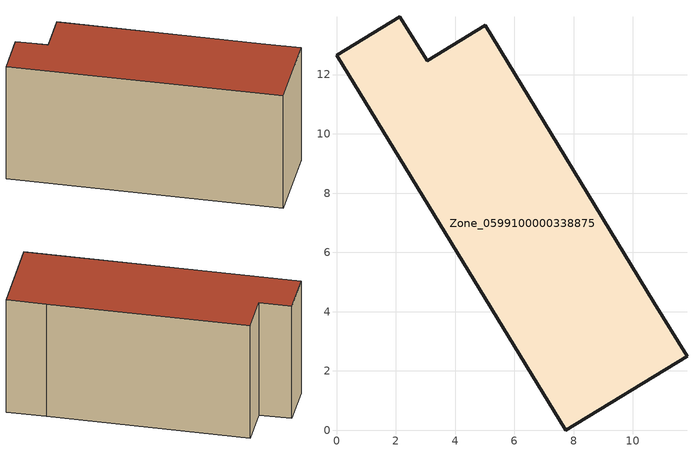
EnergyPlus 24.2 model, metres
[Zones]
Zone_0599100000338875
 floor ground (C_G): 3.06,12.46 5.02,13.65 10.7,4.32 11.82,2.5 7.73,0 0,12.65 2.14,13.95 z0
 wall outside (C_F): 7.73,0 11.82,2.5 10.7,4.32 5.02,13.65 3.06,12.46 2.14,13.95 0,12.65 7.73,0 z0:6.97
 roof outside (C_R): 5.02,13.65 3.06,12.46 2.14,13.95 0,12.65 7.73,0 11.82,2.5 10.7,4.32 z6.97
[BUILDING]
Pand.0599100000338875: North Axis=0; Terrain=City; Loads Convergence Tolerance Value=0.04; Temperature Convergence Tolerance Value=0.4; Solar Distribution=FullExterior; Maximum Number of Warmup Days=25; Minimum Number of Warmup Days=1
[Site:Location]
Rotterdam.The.Hague.AP_ZH_NLD Design_Conditions: Latitude=51.96; Longitude=4.45; Time Zone=1; Elevation=-4.5
[SITE:GROUNDTEMPERATURE:BUILDINGSURFACE]
18, 18, 18, 18, 18, 18, 18, 18, 18, 18, 18, 18
[MATERIAL] Thermal Absorptance=0.9; Solar Absorptance=0.7; Visible Absorptance=0.7
Name | Roughness | Thickness | Conductivity | Density | Specific Heat
G.TI.1992-2005 | MediumSmooth | 0.15 | 0.06 | 540 | 1210
F.TI.1992-2005 | Rough | 0.3 | 0.12 | 1920 | 840
R.TI.1992-2005 | MediumRough | 0.2 | 0.08 | 1500 | 1000
[CONSTRUCTION]
C_G: G.TI.1992-2005
C_F: F.TI.1992-2005
C_R: R.TI.1992-2005
[ZONE]
Zone_0599100000338875: Type=1; Multiplier=1; Ceiling Height=Autocalculate; Volume=Autocalculate; Floor Area=autocalculate; Part of Total Floor Area=Yes
[ZONEINFILTRATION:DESIGNFLOWRATE]
Infil_Zone_0599100000338875: Zone or ZoneList or Space or SpaceList=Zone_0599100000338875; Schedule=AlwaysOn; Design Flow Rate Calculation Method=Flow/Area; Flow Rate per Floor Area=0.0015; Constant Term Coefficient=1; Temperature Term Coefficient=0; Velocity Term Coefficient=0; Velocity Squared Term Coefficient=0
[HVACTEMPLATE:ZONE:IDEALLOADSAIRSYSTEM]
Zone_0599100000338875: Maximum Heating Supply Air Temperature=50; Minimum Cooling Supply Air Temperature=13; Maximum Heating Supply Air Humidity Ratio=0.0156; Minimum Cooling Supply Air Humidity Ratio=0.0077; Heating Limit=NoLimit; Cooling Limit=NoLimit; Dehumidification Control Type=ConstantSensibleHeatRatio; Cooling Sensible Heat Ratio=0.7; Dehumidification Setpoint=60; Humidification Control Type=None; Humidification Setpoint=30; Outdoor Air Method=None; Outdoor Air Flow Rate per Person=0.00944; Outdoor Air Flow Rate per Zone Floor Area=0; Outdoor Air Flow Rate per Zone=0; Demand Controlled Ventilation Type=None; Outdoor Air Economizer Type=NoEconomizer; Heat Recovery Type=None; Sensible Heat Recovery Effectiveness=0.7; Latent Heat Recovery Effectiveness=0.65
[ZONECONTROL:THERMOSTAT]
ThermostatControl_Zone_0599100000338875: Zone or ZoneList=Zone_0599100000338875; Control Type Schedule=DualSetpointControlType; Control 1=Thermostat_Zone_0599100000338875; Temperature Difference Between Cutout And Setpoint=0
[THERMOSTATSETPOINT:DUALSETPOINT]
Thermostat_Zone_0599100000338875: Heating Setpoint Temperature Schedule=HeatingSetpoint_Zone_0599100000338875; Cooling Setpoint Temperature Schedule=CoolingSetpoint_Zone_0599100000338875
[SCHEDULE:COMPACT]
HeatingSetpoint_Zone_0599100000338875: Through: 12/31, For: AllDays, Until: 24:00, 21
CoolingSetpoint_Zone_0599100000338875: Through: 12/31, For: AllDays, Until: 24:00, 24
DualSetpointControlType: Through: 12/31, For: AllDays, Until: 24:00, 4
AlwaysOn: Through: 12/31, For: AllDays, Until: 24:00, 1
